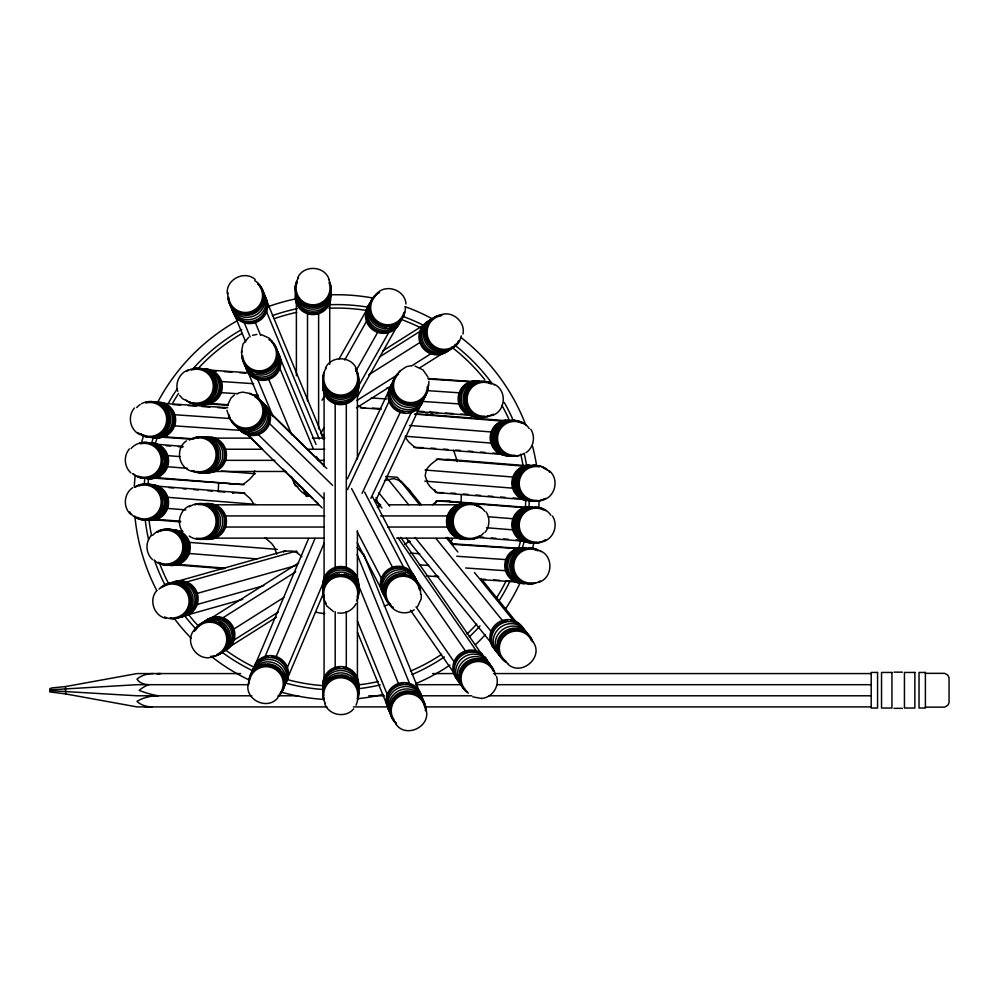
<?xml version="1.0" encoding="UTF-8"?>
<svg xmlns="http://www.w3.org/2000/svg" width="999" height="999" viewBox="0 0 999 999"><rect width="100%" height="100%" fill="white"/><g stroke="black" fill="none" stroke-linecap="round" stroke-linejoin="round"><path stroke-width="1.5" d="M269.33 420.591L269.28 423.339L332.667 485.439M269.418 415.072L269.455 412.312L326.785 468.481M167.457 458.391L167.507 455.619L179.957 456.605M167.42 501.461L167.507 497.29L255.594 504.333M174.425 423.064L174.363 425.849L240.634 430.369M174.538 417.52L174.6 414.735L230.157 418.531M505.894 566.558L505.806 570.729L465.684 567.994M512.986 484.003L512.899 488.174L424.825 481.131M512.986 525.686L512.899 529.845L486.463 527.734M453.946 669.755L453.833 672.864L410.489 610.277M490.959 639.385L490.846 642.494L406.468 538.311M248.152 683.865C244.718 699.937 267.582 710.676 277.797 697.839M428.708 385.651L428.908 381.306M421.391 594.567L421.166 598.938L417.432 606.818M462.999 334.041C465.571 321.878 452.497 310.439 440.809 314.835M241.383 352.597L242.957 344.043L248.614 337.375M227.273 293.694C225.762 279.445 244.518 269.93 255.182 279.445M378.658 507.692L379.42 504.807M356.081 705.207L357.43 701.073M227.185 405.869L231.031 397.989L234.34 395.042M435.302 503.558L436.313 500.811L527.147 507.904M254.608 666.121L308.591 538.511M315.022 538.449L264.997 656.718L267.757 656.73M324.275 542.844L276.074 656.793L271.915 656.768M323.401 582.292L287.237 667.782L287.275 672.464M323.127 594.068L287.337 678.696L287.3 675.574M347.415 478.783L389.185 390.097M347.552 489.51L389.223 401.036M362.063 493.344L400.337 412.1L404.483 412.15M370.879 498.289L411.401 412.225L408.641 412.2M375.337 501.436L422.44 401.436M339.123 358.841L366.608 310.065M322.028 400.249L324.3 396.228M344.717 359.99L366.658 321.066L368.506 322.914M320.929 433.029L323.963 427.647M355.806 371.153L377.784 332.143M357.854 387.25L388.861 332.217L380.557 332.168M357.267 396.928L397.602 325.349M485.027 532.442C489.822 526.698 490.234 518.019 486.038 511.825M194.518 629.632C183.304 641.77 197.615 662.737 212.999 656.693M297.727 277.759C303.484 264.585 324.588 265.597 329.033 279.283M325.412 368.132C331.168 354.957 352.285 355.956 356.718 369.655M356.081 603.621C352.797 610.339 345.055 614.198 337.712 612.924M156.806 590.559C148.401 599.737 153.946 616.196 166.221 618.381M134.478 407.979C127.31 415.896 129.895 429.72 139.535 434.403M129.433 448.901C123.426 455.669 124.076 466.845 130.881 472.839M151.099 535.651C145.092 542.42 145.742 553.596 152.547 559.59M277.897 369.917L279.745 368.069L313.511 449.35M165.01 434.927L163.137 436.738L194.218 438.861M157.892 475.799L156.019 477.609L244.093 484.665M186.501 440.846C174.488 448.651 178.771 469.318 193.019 471.478M428.171 415.084A40.996 3.272 46 0 1 428.221 414.635L506.018 420.704M449.837 460.152A40.996 3.272 46 0 1 449.887 459.702L438.349 459.278A20.829 1.873 -43.6 0 0 430.681 464.572A12.825 1.149 -43.6 0 0 426.473 470.129A30.507 3.659 -88.8 0 0 425.187 475.749A94.293 11.326 -88.8 0 0 427.36 481.331A32.517 2.597 46 0 0 430.219 486.8A18.744 1.498 46 0 0 437.45 492.607L443.306 492.644M449.837 501.823A40.996 3.272 46 0 1 449.887 501.386L527.684 507.455M376.186 294.305C385.177 283.042 405.244 289.66 405.969 303.996M353.671 708.865C345.816 718.443 328.771 715.496 324.775 703.696M399.15 371.516L406.331 366.695L410.639 365.821M132.755 487.674C123.751 493.469 122.765 507.517 130.881 514.51M525.986 452.722C533.541 447.727 535.751 436.763 530.744 429.22M382.617 350.999L425.874 323.676M379.42 357.005L420.104 331.306M368.718 374.837L420.104 342.382M356.83 400.512L398.539 374.163M411.576 365.934L431.118 353.584M356.493 407.817L390.746 386.176M419.73 367.857L442.132 353.708M298.639 562.887L211.663 617.832L215.796 617.882M222.677 617.956L295.667 571.853M233.691 629.158L283.766 597.527M233.691 640.234L278.321 612.037M227.922 647.864L276.423 617.22M414.16 609.79C406.843 614.984 395.841 613.299 390.646 605.906M190.384 505.506C180.27 509.015 176.136 522.427 182.28 531.118M376.461 294.118L379.632 292.507M188.349 369.892C179.77 372.764 174.875 382.804 177.76 391.358M492.057 415.534C505.844 411.401 507.317 390.297 494.243 384.278M538.686 582.33C552.472 578.196 553.946 557.092 540.871 551.073M543.693 499.737C555.644 496.066 559.078 478.996 549.525 470.954M543.693 541.421C553.908 538.149 558.441 524.812 552.41 515.971M175.212 581.905L285.527 550.799M186.189 582.117L296.516 551.011L298.077 553.483M197.028 593.443L296.728 565.334M196.89 604.545L263.798 585.676M185.752 615.421L242.682 599.375M252.547 335.339L256.868 334.378M238.274 393.032L242.582 392.108L251.124 393.668M472.752 696.865L481.331 698.451M481.243 698.476C491.795 697.889 499.925 686.55 496.478 676.398M326.923 706.905L137 706.905L65.572 693.918L49.95 691.92L49.95 688.561L52.56 687.849L65.572 686.563L137 673.576L240.697 673.576M309.24 495.904L306.231 496.403L302.834 488.236M410.015 541.408L410.04 541.421A20.829 2.31 -43.5 0 0 404.857 544.443M49.95 689.847L137 684.69L248.676 684.69M894.018 672.152L902.372 672.152M902.372 708.328L894.018 708.328M152.722 478.009L242.145 484.515A20.829 1.873 -43.6 0 0 249.725 479.22A12.825 1.149 -43.6 0 0 253.933 473.663A30.507 3.659 -88.8 0 0 254.708 470.816M159.64 673.576L156.843 673.726L161.139 673.576M395.379 567.469L392.607 567.507L351.623 488.561M260.339 379.245L257.567 379.27L273.052 416.546M265.884 379.183L268.656 379.158L291.758 434.765M252.497 322.415L255.257 322.402L260.627 335.364M402.684 683.728L398.539 683.766L358.291 584.69M405.457 683.716L409.615 683.691L357.142 554.532M310.277 313.474L307.505 313.474L307.505 401.361M315.834 313.474L318.619 313.474L318.619 428.846M343.519 403.484L346.303 403.484L346.303 567.669L343.519 567.669M249.825 434.378L247.065 434.378L322.14 507.929M255.332 434.378L258.092 434.378L323.688 498.638M214.285 438.124L251.711 438.124M312.412 438.124L324.862 438.124M262.6 449.238L225.287 449.238L225.287 460.352L274.837 460.352M307.667 449.238L324.762 449.238M318.182 460.352L324.375 460.352M212.75 471.466L285.901 471.466M211.613 504.807L318.644 504.807M388.936 504.807L460.564 504.807M324.762 515.921L225.287 515.921L225.287 527.035L324.375 527.035M380.569 515.921L447.664 515.921M387.6 527.035L447.664 527.035M211.613 538.136L324.288 538.136M396.603 538.136L461.476 538.136M337.962 567.669L335.189 567.669L335.189 403.484M343.519 667.719L346.303 667.719L346.303 611.65M925.386 673.338L944.617 673.338L947.539 674.824L949.05 677.659L949.05 702.697L947.914 705.207L944.617 707.142L925.386 707.142M432.654 673.576L454.533 673.576M493.518 673.576L871.203 673.576M415.621 684.69L460.864 684.69M496.753 684.69L871.203 684.69M251.81 695.791L137 695.791L49.95 690.634M278.334 695.791L298.614 695.791M368.831 695.791L384.428 695.791M420.317 695.791L471.803 695.791M488.961 695.791L871.203 695.791M353.434 706.905L387.749 706.905M424.937 706.905L871.203 706.905M505.332 620.741L502.584 620.729L435.989 538.498M510.814 620.754L513.548 620.766L474.475 572.502M365.035 407.904L362.562 407.942A18.744 1.886 45.9 0 1 359.165 405.806M473.389 381.993L428.683 379.071M472.677 415.322L417.02 411.65M153.958 485.901L244.792 493.007M520.017 548.788L451.998 544.28M519.305 582.117L480.769 579.62M423.039 447.602L415.784 447.54A18.744 1.498 46 0 1 408.554 441.72A32.517 2.597 46 0 1 405.694 436.263A94.293 11.326 -88.8 0 1 405.507 435.951M447.352 501.023L450.037 501.248L438.349 500.949A20.829 1.873 -43.6 0 0 432.579 504.682M233.004 484.34L230.157 484.203M372.377 408.091L380.507 408.628M232.542 493.106A10.539 0.949 -43.6 0 0 232.542 492.682L242.957 492.857A18.744 1.498 46 0 1 250.187 498.663A32.517 2.597 46 0 1 253.047 504.133A94.293 11.326 -88.8 0 1 253.234 504.445M427.834 378.484L472.402 381.518M212.025 370.267L249.375 372.814M211.85 370.791L216.483 371.104M224.201 371.628L231.93 372.152M239.648 372.677L245.829 373.102M386.975 387.887L390.06 388.087M427.048 390.609L459.415 392.819M221.229 381.493L253.634 383.703M371.216 397.927L386.65 398.988M423.688 401.511L459.178 403.933M220.991 392.607L237.949 393.756M251.81 394.705L257.979 395.129M417.582 411.163L423.763 411.588M431.493 412.112L437.662 412.537M445.392 413.062L453.109 413.586M460.839 414.11L468.568 414.635M360.277 407.779L381.231 409.215M209.765 403.496L228.421 404.77M208.004 403.908L227.984 405.269M163.848 403.409L227.647 407.754M163.674 403.921L166.758 404.133M172.939 404.558L180.669 405.082M188.386 405.606L196.116 406.131M202.285 406.556L210.015 407.08M217.732 407.617L225.462 408.141M159.84 437.038L190.584 439.135M451.411 543.706L520.566 548.426M407.617 541.246L410.04 541.421M410.489 553.096L419.73 553.733M456.73 556.256L506.043 559.615M419.38 564.835L428.646 565.471M434.865 575.961L437.949 576.173M482.754 579.22L485.839 579.432M493.568 579.957L499.75 580.382M507.467 580.906L515.197 581.443M426.311 575.899L438.748 576.748M385.714 476.411L397.365 477.297L419.755 504.945M425.686 414.285L428.371 414.498L416.683 414.198A20.829 1.873 -43.6 0 0 415.209 414.797M414.647 414.061L502.722 421.103M409.453 425.437L491.458 431.993M405.694 436.263L491.233 443.106M430.856 448.089L435.514 448.451M443.269 449.075L447.914 449.45M455.669 450.074L460.327 450.437M468.081 451.061L472.727 451.436M480.482 452.048L485.139 452.422M492.894 453.047L497.552 453.421M413.948 447.39L502.022 454.433M447.352 459.353L527.684 465.784M436.313 459.128L524.388 466.183M156.718 444.28L182.904 446.378M165.846 445.666L170.504 446.041M178.259 446.665L182.904 447.04M425.05 470.017L513.124 477.06M167.283 466.72L187.4 468.331M221.441 471.053L255.357 473.776M450.974 493.031L455.619 493.406M463.374 494.03L468.032 494.393M475.786 495.017L480.432 495.392M488.186 496.016L492.844 496.378M500.599 497.002L505.257 497.377M513.011 497.989L517.657 498.364M523.688 499.512L435.614 492.457L434.815 489.747M158.092 486.725L161.201 486.975M168.956 487.599L173.601 487.962M182.904 488.711L186.014 488.961M193.769 489.585L198.414 489.947M207.73 490.696L212.375 491.071M218.581 491.57L224.787 492.057M232.542 492.682L233.766 492.782M488.374 516.758L513.124 518.743M167.283 508.404L185.851 509.89M478.883 536.938L483.541 537.312M491.296 537.937L495.941 538.311M503.696 538.923L508.354 539.298M516.108 539.922L520.766 540.284M475.949 537.362L523.688 541.183M156.019 519.293L180.619 521.253M154.271 519.805L180.607 521.915M179.92 531.156L183.004 531.406M264.623 537.924L266.458 538.074M189.173 542.37L277.26 549.413M188.948 553.471L257.03 558.916M177.685 564.36L225.349 568.169M175.936 564.885L223.951 568.718M261.276 334.54L269.193 338.162L272.165 341.371M415.047 366.096L422.964 369.88L427.972 377.035M190.31 402.597L182.542 398.676L179.67 395.342M297.864 486.625L295.142 485.551L291.346 476.411M390.334 605.569L393.344 607.454M268.893 339.573L271.915 341.458M333.491 611.588L326.798 605.981L324.775 602.097M507.842 664.098C521.353 676.735 544.055 657.317 533.216 642.02M185.702 400.012L189.635 402.684M268.531 411.014L323.738 465.097M247.29 434.203L261.713 448.326M282.779 468.968L312.712 498.289M314.922 500.462L318.256 503.721M395.679 723.751C405.806 739.497 432.53 725.948 425.624 708.466M407.942 488.236L421.303 504.72M447.739 537.375L453.621 544.63M481.043 578.496L517.282 623.239M446.128 537.524L457.854 551.997M386.401 477.272L408.566 504.645M378.871 492.857L389.622 506.131M415.022 537.499L491.233 631.605M375.499 500.062L381.943 508.016M401.186 482.017L400.661 481.331A40.996 0.887 46.3 0 1 402.659 482.767A39.785 0.849 46.3 0 1 410.527 491.421A23.389 3.784 -89.8 0 0 409.652 490.984M400.736 537.325L482.817 655.856M398.201 538.024L476.61 651.236M410.002 570.866L465.609 651.161M416.034 606.83L454.22 661.975M400.661 481.331L400.911 481.73A33.616 6.469 2 0 0 393.881 478.671A10.939 2.11 2 0 0 388.973 480.457A20.829 5.22 -44.1 0 0 384.503 480.669M372.315 496.428L412.599 573.988M364.56 492.007L403.683 567.345M357.217 531.78L381.543 578.633M357.255 542.819L380.831 588.211M229.708 418.456L226.91 410.252M280.344 358.529L316.021 444.418M316.471 456.468L317.657 459.328M246.478 368.419L259.64 400.099M266.521 300.499L323.813 438.948M266.433 311.413L319.243 439.023M244.181 322.477L250.137 336.875M233.791 313.074L245.704 341.883M363.324 553.546L420.604 694.517M357.43 621.053L387.362 694.742M357.417 632.155L387.262 705.644M229.146 414.86L229.845 418.344M357.417 389.772L357.417 458.941M357.417 530.544L357.417 580.556M357.417 596.128L357.417 680.232M335.189 611.675L335.189 667.719L339.36 667.719A17.857 17.52 0 0 0 322.952 686.725M329.732 300.836L329.732 364.448M324.076 389.348L324.076 466.458M324.076 492.794L324.076 584.103M324.076 595.229L324.076 681.805M296.391 302.422L296.391 375.786M65.572 686.563L65.572 693.918M390.859 604.894A16.958 16.658 -27.4 0 1 395.154 578.196A16.958 16.658 -27.4 0 1 419.53 589.909M382.692 592.807A17.857 17.532 -27.4 0 1 390.721 567.981A17.857 17.532 -27.4 0 1 414.897 577.684M384.078 595.154A17.857 17.532 -27.4 0 1 382.542 592.507M381.955 591.108A17.857 17.532 -27.4 0 1 381.168 588.149M380.981 586.625A17.857 17.532 -27.4 0 1 380.994 583.553M381.206 582.03A17.857 17.532 -27.4 0 1 408.991 570.417M410.214 571.341A17.857 17.532 -27.4 0 1 415.447 578.758M385.327 597.577A17.857 17.532 -27.4 0 1 391.833 571.803A17.857 17.532 -27.4 0 1 416.695 581.168M384.415 595.829A17.857 17.532 -27.4 0 1 390.921 570.054A17.857 17.532 -27.4 0 1 415.796 579.42M386.413 599.675A17.857 17.532 -27.4 0 1 392.919 573.901A17.857 17.532 -27.4 0 1 417.794 583.266M419.155 586.475A17.857 17.532 -27.4 0 1 419.68 589.497M390.447 604.782A17.857 17.532 -27.4 0 1 384.415 594.405M384.453 588.299A17.857 17.532 -27.4 0 1 405.144 573.826M409.553 575.174A17.857 17.532 -27.4 0 1 413.461 577.609M391.358 606.543A17.857 17.532 -27.4 0 1 396.153 576.76A17.857 17.532 -27.4 0 1 420.579 594.33M387.687 602.122A17.857 17.532 -27.4 0 1 395.604 575.686A17.857 17.532 -27.4 0 1 419.842 588.673M318.132 458.891A30.507 2.622 89.2 0 1 318.206 458.578M273.439 344.443A16.958 16.708 -22.6 0 1 265.222 369.817A16.958 16.708 -22.6 0 1 242.657 355.656M280.344 358.104A17.857 17.582 -22.6 0 1 268.381 379.545A17.857 17.582 -22.6 0 1 246.341 368.868M279.47 355.632A17.857 17.582 -22.6 0 1 269.418 377.997A17.857 17.582 -22.6 0 1 246.503 369.268M278.509 353.334A17.857 17.582 -22.6 0 1 267.744 375.986A17.857 17.582 -22.6 0 1 244.967 365.559M277.085 350.924A17.857 17.582 -22.6 0 1 269.156 377.36A17.857 17.582 -22.6 0 1 244.867 364.26M277.685 351.348A17.857 17.582 -22.6 0 1 266.908 373.988A17.857 17.582 -22.6 0 1 244.143 363.574M271.054 340.559A17.857 17.582 -22.6 0 1 265.522 370.641A17.857 17.582 -22.6 0 1 241.995 351.149M274.6 344.942A17.857 17.582 -22.6 0 1 265.946 371.653A17.857 17.582 -22.6 0 1 242.195 356.755M277.447 351.136A17.857 17.582 -22.6 0 1 277.972 354.17M278.034 355.694A17.857 17.582 -22.6 0 1 257.03 373.164M252.597 371.803A17.857 17.582 -22.6 0 1 242.657 358.941M271.753 342.232A17.857 17.582 -22.6 0 1 274.875 345.604M294.168 481.855A94.293 6.169 89.4 0 1 293.731 482.167A32.517 2.173 45 0 0 300.687 490.971A18.744 1.249 45 0 0 305.219 493.968A16.758 2.685 0 0 0 310.127 495.691M198.014 437.887A16.958 16.696 -90 0 1 216.059 455.631A16.958 16.696 -90 0 1 196.391 471.478M212.025 437.225A17.857 17.582 90 0 1 226.174 457.992A17.857 17.582 90 0 1 205.732 472.352M210.914 437.225A17.857 17.582 -90 0 1 215.285 438.648M216.633 439.385A17.857 17.582 -90 0 1 225.287 453.334M225.062 457.992A17.857 17.582 -90 0 1 217.77 469.48M216.471 470.304A17.857 17.582 -90 0 1 213.686 471.603M212.225 472.065A17.857 17.582 -90 0 1 204.62 472.352M204.37 437.225A17.857 17.582 -90 0 1 214.76 443.394M215.684 444.63A17.857 17.582 -90 0 1 202.66 472.589M201.136 472.652A17.857 17.582 -90 0 1 193.706 470.929M195.305 437.987A17.857 17.582 -90 0 1 202.859 437.013M189.373 440.109A17.857 17.582 -90 0 1 216.895 453.334A17.857 17.582 -90 0 1 191.858 470.929M191.783 439.285A17.857 17.582 -90 0 1 218.057 454.108A17.857 17.582 -90 0 1 192.982 470.929M205.632 437A17.857 17.582 -90 0 1 224.65 454.895A17.857 17.582 -90 0 1 205.432 472.564M197.128 437.987A17.857 17.582 -90 0 1 220.567 453.334A17.857 17.582 -90 0 1 199.9 472.352M208.391 437.225A17.857 17.582 -90 0 1 222.54 457.992A17.857 17.582 -90 0 1 202.098 472.352M318.644 458.991A94.293 16.533 90 0 1 318.356 459.378M254.807 396.69A16.958 16.696 -45.6 0 1 258.254 422.664A16.958 16.696 -45.6 0 1 232.105 420.804M267.557 407.742A17.857 17.582 -45.6 0 1 262.687 432.405A17.857 17.582 -45.6 0 1 238.112 427.909M262 402.535A17.857 17.582 -45.6 0 1 266.646 406.518M264.822 404.595A17.857 17.582 -45.6 0 1 266.758 406.968M267.557 408.279A17.857 17.582 -45.6 0 1 269.418 420.229M267.932 424.637A17.857 17.582 -45.6 0 1 261.888 431.63M260.577 432.442A17.857 17.582 -45.6 0 1 257.742 433.741M256.268 434.19A17.857 17.582 -45.6 0 1 240.372 430.569M260.727 401.273A17.857 17.582 -45.6 0 1 264.872 428.034A17.857 17.582 -45.6 0 1 237.737 427.884M261.925 401.785A17.857 17.582 -45.6 0 1 262.512 427.897A17.857 17.582 -45.6 0 1 236.438 426.61M249.538 393.793A17.857 17.582 -45.6 0 1 259.415 422.689A17.857 17.582 -45.6 0 1 229.32 417.195M254.708 395.979A17.857 17.582 -45.6 0 1 259.141 424.6A17.857 17.582 -45.6 0 1 230.669 419.393M257.867 398.476A17.857 17.582 -45.6 0 1 262.987 424.026A17.857 17.582 -45.6 0 1 237.025 427.285M255.22 396.491A17.857 17.582 -45.6 0 1 265.072 411.064M265.11 412.599A17.857 17.582 -45.6 0 1 248.576 430.169M243.956 429.945A17.857 17.582 -45.6 0 1 240.984 429.12M239.573 428.521A17.857 17.582 -45.6 0 1 232.68 422.589M426.748 390.547A16.958 16.621 25.2 0 1 403.259 400.936A16.958 16.621 25.2 0 1 396.615 376.136M423.314 399.125A17.857 17.495 25.2 0 1 400.424 412.412A17.857 17.495 25.2 0 1 389.697 388.062M421.74 403.658A17.857 17.495 25.2 0 1 409.403 411.963M403.221 411.85A17.857 17.495 25.2 0 1 398.801 410.389M397.427 409.665A17.857 17.495 25.2 0 1 390.247 386.913M423.688 399.712A17.857 17.495 25.2 0 1 400.025 407.792A17.857 17.495 25.2 0 1 391.471 384.303M422.789 401.598A17.857 17.495 25.2 0 1 397.764 408.941A17.857 17.495 25.2 0 1 392.145 383.566M424.75 397.452A17.857 17.495 25.2 0 1 401.099 405.519A17.857 17.495 25.2 0 1 392.545 382.043M425.636 395.554A17.857 17.495 25.2 0 1 392.02 384.503M393.431 380.157A17.857 17.495 25.2 0 1 398.126 374.2M427.26 386.638A17.857 17.495 25.2 0 1 427.048 391.208M428.159 384.727A17.857 17.495 25.2 0 1 402.884 401.723A17.857 17.495 25.2 0 1 400.262 371.391M427.684 387.412A17.857 17.495 25.2 0 1 402.335 402.884A17.857 17.495 25.2 0 1 398.489 373.451M474.537 505.107A16.958 16.858 -90 0 1 477.297 506.143M475.774 537.437A16.958 16.858 -90 0 1 453.284 522.852A16.958 16.858 -90 0 1 473.114 504.782M465.684 539.26A17.857 17.745 -90 0 1 446.516 520.591A17.857 17.745 -90 0 1 467.42 503.908M466.371 539.26A17.857 17.745 -90 0 1 458.753 538.211M457.33 537.612A17.857 17.745 -90 0 1 447.24 522.927M447.177 521.378A17.857 17.745 -90 0 1 448.888 513.836M449.6 512.462A17.857 17.745 -90 0 1 457.517 505.244M458.953 504.657A17.857 17.745 -90 0 1 468.106 503.908M467.932 539.26A17.857 17.745 -90 0 1 448.751 520.591A17.857 17.745 -90 0 1 469.655 503.908M466.808 539.26A17.857 17.745 -90 0 1 447.627 520.591A17.857 17.745 -90 0 1 468.531 503.908M469.28 539.26A17.857 17.745 -90 0 1 450.099 520.591A17.857 17.745 -90 0 1 471.004 503.908M476.548 505.332A17.857 17.745 -90 0 1 479.22 506.905M479.058 536.151A17.857 17.745 -90 0 1 476.361 537.699M474.937 538.286A17.857 17.745 -90 0 1 452.247 527.484M451.785 525.998A17.857 17.745 -90 0 1 451.261 522.927M451.211 521.378A17.857 17.745 -90 0 1 461.55 505.244M462.974 504.657A17.857 17.745 -90 0 1 472.14 503.908M483.628 533.029A17.857 17.745 -90 0 1 457.467 534.028A17.857 17.745 -90 0 1 458.753 507.729A17.857 17.745 -90 0 1 484.69 511.313M479.508 536.151A17.857 17.745 -90 0 1 455.744 532.867A17.857 17.745 -90 0 1 456.93 508.778A17.857 17.745 -90 0 1 480.894 507.854M377.36 507.367A20.829 1.586 -44.8 0 1 380.681 504.97M198.014 504.57A16.958 16.696 -90 0 1 216.059 522.302A16.958 16.696 -90 0 1 196.391 538.161M207.442 503.683A17.857 17.582 -90 0 1 226.436 522.352A17.857 17.582 -90 0 1 205.732 539.035M215.285 505.332A17.857 17.582 -90 0 1 225.087 518.469M225.062 524.675A17.857 17.582 -90 0 1 223.651 529.108M222.939 530.481A17.857 17.582 -90 0 1 204.62 539.035M206.331 503.683A17.857 17.582 -90 0 1 210.914 503.908M208.741 505.332A17.857 17.582 -90 0 1 208.566 537.699M207.143 538.286A17.857 17.582 -90 0 1 198.077 539.035M195.305 504.657A17.857 17.582 -90 0 1 204.37 503.908M189.373 506.793A17.857 17.582 -90 0 1 212.575 509.677A17.857 17.582 -90 0 1 212.437 533.416A17.857 17.582 -90 0 1 189.211 536.038M194.58 504.657A17.857 17.582 -90 0 1 218.007 520.017A17.857 17.582 -90 0 1 197.34 539.035M205.632 503.683A17.857 17.582 -90 0 1 224.625 522.352A17.857 17.582 -90 0 1 203.921 539.035M201.623 503.683A17.857 17.582 -90 0 1 220.604 522.352A17.857 17.582 -90 0 1 199.9 539.035M212.762 505.332A17.857 17.582 -90 0 1 202.098 539.035M203.808 503.683A17.857 17.582 -90 0 1 208.391 503.908M323.838 594.592A16.958 16.721 0 0 1 341.583 576.535A16.958 16.721 0 0 1 357.43 596.228M322.952 585.539A17.857 17.595 0 0 1 341.621 566.52A17.857 17.595 0 0 1 358.316 587.25M322.952 586.613A17.857 17.595 0 0 1 323.177 582.017M324.613 577.647A17.857 17.595 0 0 1 357.555 579.245M358.541 583.741A17.857 17.595 0 0 1 358.316 588.324M322.952 589.035A17.857 17.595 0 0 1 341.621 570.017A17.857 17.595 0 0 1 358.316 590.746M322.952 591.133A17.857 17.595 0 0 1 341.621 572.127A17.857 17.595 0 0 1 358.316 592.857M323.938 597.377A17.857 17.595 0 0 1 339.285 573.913M343.943 574.138A17.857 17.595 0 0 1 348.376 575.549M349.75 576.261A17.857 17.595 0 0 1 358.316 594.605M326.061 603.246A17.857 17.595 0 0 1 339.285 575.686A17.857 17.595 0 0 1 356.88 600.761M323.938 598.089A17.857 17.595 0 0 1 340.846 574.562A17.857 17.595 0 0 1 357.492 598.276M322.952 587.275A17.857 17.595 0 0 1 341.621 568.269A17.857 17.595 0 0 1 358.316 588.998M504.795 660.339A16.958 16.421 -39 0 1 506.418 634.402A16.958 16.421 -39 0 1 531.518 640.796M492.657 647.015A17.857 17.283 -39 0 1 497.977 622.664A17.857 17.283 -39 0 1 522.34 627.185M496.628 651.66A17.857 17.283 -39 0 1 494.542 649.475M493.656 648.264A17.857 17.283 -39 0 1 491.033 641.233M490.896 639.722A17.857 17.283 -39 0 1 507.679 620.891M512.262 621.128A17.857 17.283 -39 0 1 523.339 628.421M498.901 654.47A17.857 17.283 -39 0 1 499.4 628.146A17.857 17.283 -39 0 1 525.611 631.231M497.252 652.434A17.857 17.283 -39 0 1 497.752 626.111A17.857 17.283 -39 0 1 523.963 629.195M499.8 655.868A17.857 17.283 -39 0 1 501.985 630.082A17.857 17.283 -39 0 1 527.597 633.678M506.306 661.438A17.857 17.283 -39 0 1 503.708 659.889M499.562 655.544A17.857 17.283 -39 0 1 496.915 643.955M497.177 642.444A17.857 17.283 -39 0 1 525.099 631.38M507.979 663.486A17.857 17.283 -39 0 1 504.695 634.677A17.857 17.283 -39 0 1 532.867 641.845M505.644 661.538A17.857 17.283 -39 0 1 504.283 632.941A17.857 17.283 -39 0 1 531.855 640.596M378.084 502.759A32.517 0.699 46.3 0 0 378.022 503.171A94.293 15.272 -89.8 0 1 376.099 497.564M378.434 503.084A32.517 0.699 46.3 0 1 378.871 503.471M379.37 503.946A32.517 0.699 46.3 0 1 379.957 504.495M329.033 282.455A16.958 16.733 0 0 1 312.962 304.82A16.958 16.733 0 0 1 297.153 282.267M330.619 300.187A17.857 17.607 0 0 1 295.267 298.464M330.619 299.138A17.857 17.607 0 0 1 327.622 306.169M325.612 308.491A17.857 17.607 0 0 1 295.454 298.938M330.906 293.706A17.857 17.607 0 0 1 313.736 311.201A17.857 17.607 0 0 1 295.267 295.042M330.906 291.633A17.857 17.607 0 0 1 313.736 309.141A17.857 17.607 0 0 1 295.267 292.982M330.619 292.982A17.857 17.607 0 0 1 311.401 307.355M309.865 307.143A17.857 17.607 0 0 1 295.454 292.782M295.492 286.663A17.857 17.607 0 0 1 296.915 282.292M328.571 279.37A17.857 17.607 0 0 1 324.051 301.96A17.857 17.607 0 0 1 300.736 300.824A17.857 17.607 0 0 1 298.489 277.897M329.87 283.204A17.857 17.607 0 0 1 312.175 306.718A17.857 17.607 0 0 1 296.915 281.606M330.856 293.893A17.857 17.607 0 0 1 314.51 312.874A17.857 17.607 0 0 1 295.267 296.765M403.908 312.525A16.958 16.733 29.4 0 1 379.77 322.777A16.958 16.733 29.4 0 1 374.65 297.028M398.651 324.712A17.857 17.62 29.4 0 1 373.676 330.469A17.857 17.62 29.4 0 1 368.681 305.369M400.949 319.568A17.857 17.62 29.4 0 1 391.258 330.894M389.822 331.456A17.857 17.62 29.4 0 1 366.221 317.632M366.021 316.096A17.857 17.62 29.4 0 1 366.034 313.012M366.233 311.488A17.857 17.62 29.4 0 1 370.13 303.246M402.859 317.145A17.857 17.62 29.4 0 1 389.81 326.923M386.725 327.148A17.857 17.62 29.4 0 1 369.218 312.325M369.018 310.801A17.857 17.62 29.4 0 1 369.018 307.717M373.127 297.952A17.857 17.62 29.4 0 0 370.617 301.81A17.857 17.62 29.4 0 1 372.29 299.438M374.163 296.828A17.857 17.62 29.4 0 1 376.548 294.88M405.319 306.668A17.857 17.62 29.4 0 1 380.045 323.901A17.857 17.62 29.4 0 1 377.397 293.381M404.595 312.175A17.857 17.62 29.4 0 1 377.497 323.676A17.857 17.62 29.4 0 1 376.885 294.28M400.199 321.89A17.857 17.62 29.4 0 1 374.5 328.996A17.857 17.62 29.4 0 1 370.454 302.685M402.035 318.631A17.857 17.62 29.4 0 1 378.371 326.885A17.857 17.62 29.4 0 1 369.792 303.296M401.024 320.404A17.857 17.62 29.4 0 1 377.372 328.659A17.857 17.62 29.4 0 1 368.781 305.07M369.505 303.708A17.857 17.62 29.4 0 1 371.291 301.211M324.213 435.489A33.616 4.783 -0.3 0 1 321.166 434.09M259.615 286.276A16.958 16.608 -22.5 0 1 251.199 311.488A16.958 16.608 -22.5 0 1 228.771 297.315M265.397 297.277A17.857 17.483 -22.5 0 1 257.854 321.603A17.857 17.483 -22.5 0 1 233.629 313.486M233.054 312.075A17.857 17.483 -22.5 0 1 232.105 307.617M264.086 294.792A17.857 17.483 -22.5 0 1 266.933 301.798M266.845 307.892A17.857 17.483 -22.5 0 1 247.565 322.327M246.029 322.14A17.857 17.483 -22.5 0 1 243.044 321.341M241.621 320.766A17.857 17.483 -22.5 0 1 232.555 310.876M265.497 297.59A17.857 17.483 -22.5 0 1 253.359 318.868A17.857 17.483 -22.5 0 1 231.431 308.167M262.962 292.083A17.857 17.483 -22.5 0 1 265.047 296.141M264.585 295.329A17.857 17.483 -22.5 0 1 256.356 319.992A17.857 17.483 -22.5 0 1 232.243 310.14M261.988 289.722A17.857 17.483 -22.5 0 1 255.269 315.334A17.857 17.483 -22.5 0 1 230.457 305.806M258.079 284.39A17.857 17.483 -22.5 0 1 264.023 294.767M263.936 300.849A17.857 17.483 -22.5 0 1 244.655 315.297M243.119 315.097A17.857 17.483 -22.5 0 1 234.827 311.276M233.691 310.252A17.857 17.483 -22.5 0 1 228.696 299.375M254.745 280.644A17.857 17.483 -22.5 0 1 261.875 302.772A17.857 17.483 -22.5 0 1 240.297 312.65A17.857 17.483 -22.5 0 1 228.147 292.819M257.754 283.604A17.857 17.483 -22.5 0 1 254.121 312.587A17.857 17.483 -22.5 0 1 228.371 298.589M322.889 438.936A94.293 7.368 89.6 0 0 322.165 434.952A32.517 2.535 45.5 0 1 322.115 435.764M456.705 343.531A16.958 16.746 57.7 0 1 429.283 340.647A16.958 16.746 57.7 0 1 441.071 315.759M445.392 352.585A17.857 17.632 57.7 0 1 420.554 344.28A17.857 17.632 57.7 0 1 430.669 320.217M449.075 349.825A17.857 17.632 57.7 0 1 446.69 351.773M447.552 351.236A17.857 17.632 57.7 0 1 440.447 354.058M434.315 353.958A17.857 17.632 57.7 0 1 429.92 352.485M428.559 351.748A17.857 17.632 57.7 0 1 421.403 343.731M420.816 342.295A17.857 17.632 57.7 0 1 420.079 333.104M421.491 328.696A17.857 17.632 57.7 0 1 423.988 324.825M425.037 323.701A17.857 17.632 57.7 0 1 427.41 321.753M428.721 320.941A17.857 17.632 57.7 0 1 431.518 319.68M458.466 341.134A17.857 17.632 57.7 0 1 445.454 350.911M439.31 350.799A17.857 17.632 57.7 0 1 425.075 329.945M426.486 325.549A17.857 17.632 57.7 0 1 432.417 318.594M461.301 335.839A17.857 17.632 57.7 0 1 442.245 350.137A17.857 17.632 57.7 0 1 426.198 332.143A17.857 17.632 57.7 0 1 442.445 314.697M456.531 344.655A17.857 17.632 57.7 0 1 427.297 340.921A17.857 17.632 57.7 0 1 441.595 315.234M459.028 340.771A17.857 17.632 57.7 0 1 457.467 343.444M448.076 350.899A17.857 17.632 57.7 0 1 422.639 344.792A17.857 17.632 57.7 0 1 430.631 319.905M451.148 348.963A17.857 17.632 57.7 0 1 426.536 344.168A17.857 17.632 57.7 0 1 431.019 319.468M445.367 352.098A17.857 17.632 57.7 0 1 422.752 341.071A17.857 17.632 57.7 0 1 433.454 318.456M195.404 630.394A16.958 16.746 57.7 0 1 222.365 627.884A16.958 16.746 57.7 0 1 216.933 654.532M207.105 619.755A17.857 17.632 57.7 0 1 209.79 618.256M211.214 617.682A17.857 17.632 57.7 0 1 233.828 628.708A17.857 17.632 57.7 0 1 223.127 651.323M203.883 622.252A17.857 17.632 57.7 0 1 206.256 620.292M207.555 619.492A17.857 17.632 57.7 0 1 210.364 618.219M211.838 617.782A17.857 17.632 57.7 0 1 232.979 629.245M233.441 630.731A17.857 17.632 57.7 0 1 226.386 649.787M197.839 626.535A17.857 17.632 57.7 0 1 214.498 620.729M218.893 622.202A17.857 17.632 57.7 0 1 225.874 628.246M226.698 629.57A17.857 17.632 57.7 0 1 227.984 632.404M228.434 633.89A17.857 17.632 57.7 0 1 224.812 649.862M223.764 650.986A17.857 17.632 57.7 0 1 218.706 654.445M193.918 631.293A17.857 17.632 57.7 0 1 224.463 629.133A17.857 17.632 57.7 0 1 211.363 656.83M194.768 630.756A17.857 17.632 57.7 0 1 225.312 628.596A17.857 17.632 57.7 0 1 212.213 656.293M205.719 620.629A17.857 17.632 57.7 0 1 231.531 627.434A17.857 17.632 57.7 0 1 221.753 652.197M202.66 622.577A17.857 17.632 57.7 0 1 228.097 628.683A17.857 17.632 57.7 0 1 220.105 653.571M204.333 621.515A17.857 17.632 57.7 0 1 229.77 627.634A17.857 17.632 57.7 0 1 221.778 652.509M394.168 720.054A16.958 16.596 -22.1 0 1 401.91 695.117A16.958 16.596 -22.1 0 1 424.85 707.579M387.125 706.093A17.857 17.47 -22.1 0 1 398.077 683.628A17.857 17.47 -22.1 0 1 420.741 694.068M388.898 710.089A17.857 17.47 -22.1 0 1 387.624 707.317M386.675 702.859A17.857 17.47 -22.1 0 1 403.134 683.853M407.767 684.053A17.857 17.47 -22.1 0 1 412.175 685.414M413.549 686.126A17.857 17.47 -22.1 0 1 421.241 695.292M422.365 698.051A17.857 17.47 -22.1 0 1 423.301 702.522M390.01 712.849A17.857 17.47 -22.1 0 1 397.552 688.536A17.857 17.47 -22.1 0 1 421.79 696.64M389.198 710.851A17.857 17.47 -22.1 0 1 397.44 686.201A17.857 17.47 -22.1 0 1 421.553 696.053M390.996 715.247A17.857 17.47 -22.1 0 1 401.411 689.76A17.857 17.47 -22.1 0 1 424.275 704.919M402.972 691.545A17.857 17.47 -22.1 0 1 424.912 705.406M392.619 718.531A17.857 17.47 -22.1 0 1 390.534 714.485M390.085 713.024A17.857 17.47 -22.1 0 1 401.486 692.007M396.528 723.925A17.857 17.47 -22.1 0 1 400.162 694.954A17.857 17.47 -22.1 0 1 425.911 708.94M396.029 722.702A17.857 17.47 -22.1 0 1 401.086 693.094A17.857 17.47 -22.1 0 1 425.374 710.776M357.118 547.639A40.996 3.297 45.5 0 1 357.842 548.139A39.785 3.197 45.5 0 1 364.598 556.68A23.389 1.823 89.6 0 0 364.285 556.243M249.688 680.244A16.958 16.596 22.9 0 1 272.777 668.031A16.958 16.596 22.9 0 1 280.22 693.069M254.52 665.521A17.857 17.47 22.9 0 1 278.147 657.33A17.857 17.47 22.9 0 1 286.825 680.731M254.72 665.371A17.857 17.47 22.9 0 1 268.556 656.842M273.202 657.092A17.857 17.47 22.9 0 1 283.766 663.224M284.715 664.447A17.857 17.47 22.9 0 1 286.863 668.531M287.337 669.992A17.857 17.47 22.9 0 1 286.313 681.93M282.63 690.309A17.857 17.47 22.9 0 1 280.856 692.794M249.65 678.096A17.857 17.47 22.9 0 1 265.584 663.873M267.133 663.823A17.857 17.47 22.9 0 1 280.794 670.254M281.743 671.478A17.857 17.47 22.9 0 1 283.891 675.574M284.365 677.022A17.857 17.47 22.9 0 1 283.341 688.96M248.551 683.129A17.857 17.47 22.9 0 1 273.826 667.544A17.857 17.47 22.9 0 1 277.822 696.915M249.325 678.883A17.857 17.47 22.9 0 1 275.712 667.07A17.857 17.47 22.9 0 1 278.334 695.716M249.126 683.453A17.857 17.47 22.9 0 1 249.126 680.394M252.647 670.329A17.857 17.47 22.9 0 1 275.886 658.666A17.857 17.47 22.9 0 1 286.001 682.679M250.811 674.65A17.857 17.47 22.9 0 1 274.051 662.986A17.857 17.47 22.9 0 1 284.166 687M251.81 672.29A17.857 17.47 22.9 0 1 275.05 660.639A17.857 17.47 22.9 0 1 285.165 684.64M357.155 374.126A16.958 16.746 0 0 1 341.396 395.092A16.958 16.746 0 0 1 324.063 375.362M358.541 385.589A17.857 17.62 0 0 1 339.872 404.632A17.857 17.62 0 0 1 323.177 383.866M357.967 390.659A17.857 17.62 0 0 1 324.525 393.369M323.938 391.945A17.857 17.62 0 0 1 323.177 382.854M358.541 384.578A17.857 17.62 0 0 1 358.316 389.173M357.967 388.361A17.857 17.62 0 0 1 336.788 400.899A17.857 17.62 0 0 1 323.177 380.557M358.541 382.28A17.857 17.62 0 0 1 358.316 386.875M358.541 383.941A17.857 17.62 0 0 1 339.872 402.984A17.857 17.62 0 0 1 323.177 382.217M358.541 380.282A17.857 17.62 0 0 1 339.872 399.313A17.857 17.62 0 0 1 323.177 378.559M355.432 368.344A17.857 17.62 0 0 1 352.535 391.596A17.857 17.62 0 0 1 328.796 391.458A17.857 17.62 0 0 1 326.186 368.169M356.256 370.654A17.857 17.62 0 0 1 342.207 396.953A17.857 17.62 0 0 1 324.001 373.264M357.967 384.702A17.857 17.62 0 0 1 324.525 387.4M323.938 385.989A17.857 17.62 0 0 1 323.177 376.885M356.256 371.316A17.857 17.62 0 0 1 357.555 374.113M358.541 378.609A17.857 17.62 0 0 1 358.316 383.204M323.838 695.779A16.958 16.646 0 0 1 341.583 677.797A16.958 16.646 0 0 1 357.43 697.402M322.952 685.514A17.857 17.52 0 0 1 341.621 666.583A17.857 17.52 0 0 1 358.316 687.225M343.943 668.056A17.857 17.52 0 0 1 348.376 669.455M349.75 670.167A17.857 17.52 0 0 1 358.316 688.436M322.952 689.472A17.857 17.52 0 0 1 341.621 670.529A17.857 17.52 0 0 1 358.316 691.183M322.952 691.857A17.857 17.52 0 0 1 341.621 672.914A17.857 17.52 0 0 1 358.316 693.568M323.938 698.313A17.857 17.52 0 0 1 339.285 674.949M340.846 674.887A17.857 17.52 0 0 1 348.376 676.573M349.75 677.285A17.857 17.52 0 0 1 354.483 681.231M355.432 682.442A17.857 17.52 0 0 1 358.316 695.554M325.237 703.096A17.857 17.52 0 0 1 339.285 676.947A17.857 17.52 0 0 1 357.492 700.511M323.938 699.113A17.857 17.52 0 0 1 339.285 675.736A17.857 17.52 0 0 1 358.316 696.353M322.952 687.474A17.857 17.52 0 0 1 341.621 668.543A17.857 17.52 0 0 1 358.316 689.185M191.221 370.092A16.958 16.771 -86.1 0 1 213.274 385.114A16.958 16.771 -86.1 0 1 193.182 402.784M208.167 369.218A17.857 17.657 -86.1 0 1 221.928 390.259A17.857 17.657 -86.1 0 1 201.099 404.22M203.559 368.906A17.857 17.657 -86.1 0 1 206.643 368.981M211.563 370.666A17.857 17.657 -86.1 0 1 219.867 379.52M220.417 380.981A17.857 17.657 -86.1 0 1 221.141 384.003M220.979 390.197A17.857 17.657 -86.1 0 1 216.895 398.476M213.411 401.536A17.857 17.657 -86.1 0 1 200.15 404.145M202.61 368.831A17.857 17.657 -86.1 0 1 207.205 369.155M200.462 368.693A17.857 17.657 -86.1 0 1 219.181 386.963A17.857 17.657 -86.1 0 1 199.513 404.245M202.023 368.793A17.857 17.657 -86.1 0 1 220.692 387.849A17.857 17.657 -86.1 0 1 199.55 404.108M198.601 368.556A17.857 17.657 -86.1 0 1 217.282 385.277A17.857 17.657 -86.1 0 1 200.724 404.195M198.576 368.431A17.857 17.657 -86.1 0 1 208.616 371.915M209.815 372.889A17.857 17.657 -86.1 0 1 200.699 403.933M194.58 403.771A17.857 17.657 -86.1 0 1 190.222 402.26M193.993 368.918A17.857 17.657 -86.1 0 1 197.04 368.456M186.801 371.291A17.857 17.657 -86.1 0 1 214.161 385.065A17.857 17.657 -86.1 0 1 188.649 402.147M193.369 368.881A17.857 17.657 -86.1 0 1 215.022 388.236A17.857 17.657 -86.1 0 1 189.598 402.21M139.023 485.914A16.958 16.833 -85.4 0 1 161.151 503.171A16.958 16.833 -85.4 0 1 136.826 517.17M149.775 484.69A17.857 17.72 -85.4 0 1 168.531 503.746A17.857 17.72 -85.4 0 1 147.303 520.004M149.013 484.627A17.857 17.72 -85.4 0 1 156.593 485.839M158.004 486.463A17.857 17.72 -85.4 0 1 164.872 492.594M165.672 493.918A17.857 17.72 -85.4 0 1 167.457 506.006M165.946 510.402A17.857 17.72 -85.4 0 1 159.865 517.332M158.541 518.131A17.857 17.72 -85.4 0 1 146.541 519.942M153.409 485.189A17.857 17.72 -85.4 0 1 149.438 520.129M147.29 484.49A17.857 17.72 -85.4 0 1 151.91 484.815M148.539 484.59A17.857 17.72 -85.4 0 1 167.333 502.872A17.857 17.72 -85.4 0 1 147.59 520.154M147.328 484.34A17.857 17.72 -85.4 0 1 164.585 501.873A17.857 17.72 -85.4 0 1 147.927 520.004M149.163 484.59A17.857 17.72 -85.4 0 1 163.149 499.45M162.974 505.644A17.857 17.72 -85.4 0 1 148.214 519.742M142.07 519.592A17.857 17.72 -85.4 0 1 137.687 518.069M134.578 487.112A17.857 17.72 -85.4 0 1 159.141 492.132A17.857 17.72 -85.4 0 1 154.121 516.87A17.857 17.72 -85.4 0 1 129.558 511.85M135.34 487.175A17.857 17.72 -85.4 0 1 158.666 490.534A17.857 17.72 -85.4 0 1 158.029 514.26A17.857 17.72 -85.4 0 1 134.553 516.408M162.987 586.838A16.958 16.758 74.3 0 1 187.949 594.88A16.958 16.758 74.3 0 1 174.937 617.719M174.763 581.755A17.857 17.632 74.3 0 1 177.747 581.018M179.271 580.856A17.857 17.632 74.3 0 1 198.089 597.564A17.857 17.632 74.3 0 1 181.681 616.47M173.801 582.017A17.857 17.632 74.3 0 1 176.798 581.293M179.857 581.106A17.857 17.632 74.3 0 1 197.128 597.827M197.178 599.375A17.857 17.632 74.3 0 1 182.255 616.57M171.641 582.629A17.857 17.632 74.3 0 1 179.233 581.818M180.757 582.055A17.857 17.632 74.3 0 1 178.571 617.345M174.675 581.755A17.857 17.632 74.3 0 1 196.229 595.679A17.857 17.632 74.3 0 1 181.656 616.745M165.634 585.202A17.857 17.632 74.3 0 1 169.768 583.154M171.241 582.729A17.857 17.632 74.3 0 1 192.42 595.142A17.857 17.632 74.3 0 1 181.206 616.982M175.125 618.319A17.857 17.632 74.3 0 1 170.529 617.994M165.384 584.84A17.857 17.632 74.3 0 1 175.799 582.792M177.31 583.029A17.857 17.632 74.3 0 1 190.06 593.394M190.622 594.842A17.857 17.632 74.3 0 1 191.471 602.522M191.246 604.058A17.857 17.632 74.3 0 1 179.645 617.419M159.041 589.148A17.857 17.632 74.3 0 1 182.73 586.613A17.857 17.632 74.3 0 1 187.45 610.264A17.857 17.632 74.3 0 1 164.573 616.932M161.051 587.762A17.857 17.632 74.3 0 1 190.222 595.754A17.857 17.632 74.3 0 1 169.905 618.169M301.935 556.68A18.744 2.572 45.7 0 0 294.218 551.66A16.758 0.749 0.8 0 0 290.297 551.011L283.991 551.223A10.539 0.774 -43.8 0 1 283.728 552.06M146.004 402.922A16.958 16.771 -86.1 0 1 166.633 420.579A16.958 16.771 -86.1 0 1 143.744 435.189M161.526 402.46A17.857 17.657 -86.1 0 1 159.066 437.774M160.577 402.397A17.857 17.657 -86.1 0 1 168.756 406.518M171.778 410.027A17.857 17.657 -86.1 0 1 162.637 436.825M161.164 437.25A17.857 17.657 -86.1 0 1 158.117 437.712M156.581 437.749A17.857 17.657 -86.1 0 1 153.521 437.387M158.429 402.247A17.857 17.657 -86.1 0 1 172.203 423.301A17.857 17.657 -86.1 0 1 151.373 437.25M153.834 401.935A17.857 17.657 -86.1 0 1 156.918 402.01M155.394 402.035A17.857 17.657 -86.1 0 1 174.063 421.091A17.857 17.657 -86.1 0 1 152.922 437.35M151.973 401.798A17.857 17.657 -86.1 0 1 170.642 420.854A17.857 17.657 -86.1 0 1 149.5 437.125M159.365 403.534A17.857 17.657 -86.1 0 1 147.939 437.013M146.453 436.638A17.857 17.657 -86.1 0 1 140.959 433.878M150.412 401.698A17.857 17.657 -86.1 0 1 155.007 402.023M141.496 403.733A17.857 17.657 -86.1 0 1 164.348 409.115A17.857 17.657 -86.1 0 1 161.676 432.704A17.857 17.657 -86.1 0 1 138.199 432.792M136.688 407.592A17.857 17.657 -86.1 0 1 140.172 404.533M145.267 402.547A17.857 17.657 -86.1 0 1 168.294 422.252A17.857 17.657 -86.1 0 1 140.347 433.828M160.689 530.981A16.958 16.833 -85.4 0 1 182.817 548.239A16.958 16.833 -85.4 0 1 158.491 562.25M176.061 530.082A17.857 17.72 -85.4 0 1 189.885 551.136A17.857 17.72 -85.4 0 1 168.968 565.084M171.441 529.77A17.857 17.72 -85.4 0 1 174.538 529.845M181.019 532.292A17.857 17.72 -85.4 0 1 185.639 536.401M186.538 537.662A17.857 17.72 -85.4 0 1 188.012 540.397M188.561 541.845A17.857 17.72 -85.4 0 1 189.286 544.88M189.123 551.073A17.857 17.72 -85.4 0 1 185.015 559.34M180.207 563.211A17.857 17.72 -85.4 0 1 168.207 565.022M170.679 529.707A17.857 17.72 -85.4 0 1 173.776 529.782M177.947 531.406A17.857 17.72 -85.4 0 1 166.483 564.885M168.956 529.57A17.857 17.72 -85.4 0 1 173.576 529.895M170.205 529.67A17.857 17.72 -85.4 0 1 188.961 548.726A17.857 17.72 -85.4 0 1 167.732 564.984M167.457 529.445A17.857 17.72 -85.4 0 1 186.214 546.166A17.857 17.72 -85.4 0 1 169.593 565.084M167.745 529.32A17.857 17.72 -85.4 0 1 184.091 541.495M184.515 542.981A17.857 17.72 -85.4 0 1 169.88 564.822M163.736 564.66A17.857 17.72 -85.4 0 1 159.353 563.149M157.505 532.28A17.857 17.72 -85.4 0 1 161.663 530.232M152.747 535.239A17.857 17.72 -85.4 0 1 177.772 533.691A17.857 17.72 -85.4 0 1 179.283 558.891A17.857 17.72 -85.4 0 1 154.258 560.439M162.65 529.77A17.857 17.72 -85.4 0 1 184.39 549.138A17.857 17.72 -85.4 0 1 158.853 563.111M157.005 532.242A17.857 17.72 -85.4 0 1 161.164 530.194M264.847 537.986A18.744 1.498 46 0 1 271.853 543.743A32.517 2.597 46 0 1 274.713 549.2A94.293 11.326 -88.8 0 1 276.711 554.183M140.422 443.831A16.958 16.833 -85.4 0 1 161.151 461.488A16.958 16.833 -85.4 0 1 138.162 476.098M154.395 443.344A17.857 17.72 -85.4 0 1 168.219 464.385A17.857 17.72 -85.4 0 1 147.303 478.334M153.634 443.281A17.857 17.72 -85.4 0 1 166.571 467.307M165.946 468.731A17.857 17.72 -85.4 0 1 159.865 475.661M158.541 476.461A17.857 17.72 -85.4 0 1 155.694 477.697M154.221 478.134A17.857 17.72 -85.4 0 1 146.541 478.271M151.91 443.144A17.857 17.72 -85.4 0 1 165.734 464.185A17.857 17.72 -85.4 0 1 144.818 478.134M147.29 442.819A17.857 17.72 -85.4 0 1 150.387 442.894M148.539 442.919A17.857 17.72 -85.4 0 1 167.295 461.975A17.857 17.72 -85.4 0 1 146.066 478.234M145.792 442.694A17.857 17.72 -85.4 0 1 164.548 461.75A17.857 17.72 -85.4 0 1 143.319 478.009M153.534 444.43A17.857 17.72 -85.4 0 1 161.875 453.296M162.425 454.745A17.857 17.72 -85.4 0 1 163.299 459.315M162.974 463.973A17.857 17.72 -85.4 0 1 161.463 468.381M155.382 475.299A17.857 17.72 -85.4 0 1 152.66 476.785M151.224 477.347A17.857 17.72 -85.4 0 1 143.594 478.159M142.07 477.909A17.857 17.72 -85.4 0 1 139.098 477.035M141.483 443.057A17.857 17.72 -85.4 0 1 149.163 442.919M131.081 448.489A17.857 17.72 -85.4 0 1 156.106 446.94A17.857 17.72 -85.4 0 1 157.617 472.14A17.857 17.72 -85.4 0 1 132.592 473.688M139.498 443.444A17.857 17.72 -85.4 0 1 162.787 461.613A17.857 17.72 -85.4 0 1 137.188 476.361M135.839 475.611A17.857 17.72 -85.4 0 1 133.354 473.751M531.518 582.979A16.958 16.771 -86.1 0 1 514.073 562.687A16.958 16.771 -86.1 0 1 537.999 550.874M523.476 583.329A17.857 17.657 -86.1 0 1 504.757 565.047A17.857 17.657 -86.1 0 1 524.425 547.764M524.425 583.391A17.857 17.657 -86.1 0 1 516.87 582.18M515.472 581.555A17.857 17.657 -86.1 0 1 505.819 563.561M506.068 562.025A17.857 17.657 -86.1 0 1 507.567 557.617M508.316 556.256A17.857 17.657 -86.1 0 1 512.387 551.598M513.623 550.686A17.857 17.657 -86.1 0 1 516.333 549.2M517.769 548.638A17.857 17.657 -86.1 0 1 525.374 547.827M525.037 583.566A17.857 17.657 -86.1 0 1 507.879 566.82A17.857 17.657 -86.1 0 1 522.914 548.064M525.012 583.428A17.857 17.657 -86.1 0 1 506.331 566.708A17.857 17.657 -86.1 0 1 522.889 547.789M523.838 583.341A17.857 17.657 -86.1 0 1 526.311 548.026M532.467 548.451A17.857 17.657 -86.1 0 1 536.813 549.962M534.515 582.879A17.857 17.657 -86.1 0 1 531.518 583.603M525.399 583.441A17.857 17.657 -86.1 0 1 512.187 571.628M511.763 570.129A17.857 17.657 -86.1 0 1 526.336 548.289M540.234 580.931A17.857 17.657 -86.1 0 1 516.995 577.584A17.857 17.657 -86.1 0 1 517.632 553.846A17.857 17.657 -86.1 0 1 541.021 551.698M535.139 582.917A17.857 17.657 -86.1 0 1 511.938 564.76A17.857 17.657 -86.1 0 1 537.437 550.012M465.509 689.735A16.958 16.471 -34.7 0 1 468.793 664.372A16.958 16.471 -34.7 0 1 493.369 671.303M485.427 657.692A17.857 17.345 -34.7 0 1 487.387 661.775M455.644 677.397A17.857 17.345 -34.7 0 1 482.442 654.283M484.403 656.568A17.857 17.345 -34.7 0 1 487.712 661.6M459.478 682.055A17.857 17.345 -34.7 0 1 453.846 667.032M454.108 665.521A17.857 17.345 -34.7 0 1 483.304 655.531M488.224 661.75A17.857 17.345 -34.7 0 1 489.66 664.41M461.426 684.864A17.857 17.345 -34.7 0 1 458.454 681.443M457.679 680.157A17.857 17.345 -34.7 0 1 485.252 658.341M458.928 681.78A17.857 17.345 -34.7 0 1 462.375 655.082A17.857 17.345 -34.7 0 1 488.249 662.374M460.139 683.89A17.857 17.345 -34.7 0 1 465.484 659.565A17.857 17.345 -34.7 0 1 489.922 664.185M460.776 684.627A17.857 17.345 -34.7 0 1 458.891 674.313M459.153 672.802A17.857 17.345 -34.7 0 1 491.333 666.221M468.406 693.181A17.857 17.345 -34.7 0 1 468.306 663.648A17.857 17.345 -34.7 0 1 495.392 675.324M467.544 691.932A17.857 17.345 -34.7 0 1 466.183 663.324A17.857 17.345 -34.7 0 1 493.856 671.116M484.877 416.183A16.958 16.771 -86.1 0 1 467.445 395.891A16.958 16.771 -86.1 0 1 491.371 384.078M476.848 416.521A17.857 17.657 -86.1 0 1 458.129 398.251A17.857 17.657 -86.1 0 1 477.797 380.969M477.797 416.595A17.857 17.657 -86.1 0 1 473.201 416.271M468.843 414.76A17.857 17.657 -86.1 0 1 459.103 399.875M459.078 398.326A17.857 17.657 -86.1 0 1 463.511 386.95M464.585 385.839A17.857 17.657 -86.1 0 1 469.705 382.405M471.141 381.843A17.857 17.657 -86.1 0 1 478.746 381.031M478.409 416.77A17.857 17.657 -86.1 0 1 461.251 400.025A17.857 17.657 -86.1 0 1 476.286 381.268M478.384 416.633A17.857 17.657 -86.1 0 1 459.702 399.912A17.857 17.657 -86.1 0 1 476.261 380.994M477.21 416.546A17.857 17.657 -86.1 0 1 479.682 381.231M485.839 381.655A17.857 17.657 -86.1 0 1 490.184 383.166M487.887 416.084A17.857 17.657 -86.1 0 1 484.89 416.808M478.771 416.645A17.857 17.657 -86.1 0 1 471.79 413.511M467.569 409.016A17.857 17.657 -86.1 0 1 481.231 381.331M493.606 414.135A17.857 17.657 -86.1 0 1 470.367 410.789A17.857 17.657 -86.1 0 1 471.004 387.05A17.857 17.657 -86.1 0 1 494.38 384.902M491.333 414.872A17.857 17.657 -86.1 0 1 465.272 399.525A17.857 17.657 -86.1 0 1 490.809 383.216M515.409 455.332A16.958 16.833 -85.4 0 1 497.889 435.027A16.958 16.833 -85.4 0 1 521.915 423.214M507.417 455.731A17.857 17.72 -85.4 0 1 490.197 438.986A17.857 17.72 -85.4 0 1 505.282 420.229M505.107 455.444A17.857 17.72 -85.4 0 1 491.121 440.584M491.283 434.39A17.857 17.72 -85.4 0 1 506.056 420.292M506.83 455.581A17.857 17.72 -85.4 0 1 509.315 420.267M508.653 455.831A17.857 17.72 -85.4 0 1 491.408 438.299A17.857 17.72 -85.4 0 1 508.054 420.167M508.329 455.694A17.857 17.72 -85.4 0 1 495.129 432.392A17.857 17.72 -85.4 0 1 519.805 422.215M513.598 420.454A17.857 17.72 -85.4 0 1 521.053 422.315M509.59 455.794A17.857 17.72 -85.4 0 1 498.339 448.164M497.552 446.828A17.857 17.72 -85.4 0 1 496.64 431.768M497.277 430.344A17.857 17.72 -85.4 0 1 503.359 423.414M504.682 422.614A17.857 17.72 -85.4 0 1 507.517 421.378M509.003 420.941A17.857 17.72 -85.4 0 1 512.062 420.479M524.163 453.284A17.857 17.72 -85.4 0 1 499.6 448.264A17.857 17.72 -85.4 0 1 504.62 423.514A17.857 17.72 -85.4 0 1 529.183 428.546M521.553 422.365A17.857 17.72 -85.4 0 1 524.188 423.988M519.243 455.269A17.857 17.72 -85.4 0 1 516.233 455.994M514.697 456.156A17.857 17.72 -85.4 0 1 495.954 437.1A17.857 17.72 -85.4 0 1 517.17 420.841M537.075 500.399A16.958 16.833 -85.4 0 1 519.255 482.305A16.958 16.833 -85.4 0 1 539.423 466.858M526.011 500.449A17.857 17.72 -85.4 0 1 528.483 465.134M526.773 500.511A17.857 17.72 -85.4 0 1 519.767 497.365M515.534 492.882A17.857 17.72 -85.4 0 1 520.541 468.131M524.712 466.083A17.857 17.72 -85.4 0 1 527.722 465.359M528.496 500.649A17.857 17.72 -85.4 0 1 526.436 466.221M527.909 465.796A17.857 17.72 -85.4 0 1 530.981 465.334M532.517 465.309A17.857 17.72 -85.4 0 1 535.589 465.659M527.247 500.549A17.857 17.72 -85.4 0 1 529.72 465.234M534.615 501.098A17.857 17.72 -85.4 0 1 515.859 482.042A17.857 17.72 -85.4 0 1 537.087 465.784M542.719 467.395A17.857 17.72 -85.4 0 1 545.354 469.018M540.409 500.299A17.857 17.72 -85.4 0 1 532.767 501.111M531.256 500.874A17.857 17.72 -85.4 0 1 526.873 499.35M525.524 498.601A17.857 17.72 -85.4 0 1 517.107 484.478M517.082 482.917A17.857 17.72 -85.4 0 1 520.554 472.764M522.602 470.429A17.857 17.72 -85.4 0 1 538.336 465.884M545.829 498.351A17.857 17.72 -85.4 0 1 521.565 493.768A17.857 17.72 -85.4 0 1 525.449 469.193A17.857 17.72 -85.4 0 1 549.937 472.352M543.743 499.1A17.857 17.72 -85.4 0 1 520.804 493.706A17.857 17.72 -85.4 0 1 523.476 470.117A17.857 17.72 -85.4 0 1 547.052 470.042M461.313 494.58A121.528 121.528 0 0 1 460.864 503.646M452.36 538.886A121.528 121.528 0 0 1 451.186 541.695M389.797 603.846A121.528 121.528 0 0 1 384.19 606.206M324.7 613.661A121.528 121.528 0 0 1 315.684 612.187M218.294 491.583A121.528 121.528 0 0 1 218.744 482.517M429.882 411.513A121.528 121.528 0 0 1 432.879 414.947M453.484 450.112A121.528 121.528 0 0 1 457.192 461.625M525.661 500.174A189.036 189.036 0 0 1 525.374 507.879M520.729 540.084A189.036 189.036 0 0 1 518.419 548.988M506.168 580.769A189.036 189.036 0 0 1 496.378 598.201M476.673 624.1A189.036 189.036 0 0 1 467.02 633.99M441.62 654.32A189.036 189.036 0 0 1 410.427 671.153M378.109 681.543A189.036 189.036 0 0 1 358.229 684.914M322.789 685.639A189.036 189.036 0 0 1 287.724 679.707M254.383 667.307A189.036 189.036 0 0 1 225.299 649.874M198.701 626.373A189.036 189.036 0 0 1 188.586 614.635M168.519 583.528A189.036 189.036 0 0 1 160.265 565.122M151.561 535.551A189.036 189.036 0 0 1 149.026 520.242M148.014 484.802A189.036 189.036 0 0 1 148.514 478.608M155.295 443.756A189.036 189.036 0 0 1 157.63 436.401M172.939 402.585A189.036 189.036 0 0 1 178.584 393.419M198.701 367.857A189.036 189.036 0 0 1 242.133 333.404M274.463 318.594A189.036 189.036 0 0 1 296.691 312.35M328.971 308.229A189.036 189.036 0 0 1 365.934 310.352M400.287 319.106A189.036 189.036 0 0 1 420.304 327.585M451.723 347.14A189.036 189.036 0 0 1 484.702 379.583M501.873 405.257A189.036 189.036 0 0 1 508.816 419.056M520.729 454.133A189.036 189.036 0 0 1 523.151 466.283M539.035 501.71A202.535 202.535 0 0 1 538.811 507.979M533.766 543.381A202.535 202.535 0 0 1 532.654 547.927M519.98 583.141A202.535 202.535 0 0 1 505.494 608.978M485.352 634.665A202.535 202.535 0 0 1 475.462 644.667M449.925 665.109A202.535 202.535 0 0 1 415.634 683.728M383.141 694.38A202.535 202.535 0 0 1 356.968 698.776M324.275 699.437A202.535 202.535 0 0 1 281.356 692.145M249.275 680.044A202.535 202.535 0 0 1 210.926 656.143M191.321 638.436A202.535 202.535 0 0 1 174.088 618.206M156.756 590.521A202.535 202.535 0 0 1 134.89 516.158M134.291 486.563A202.535 202.535 0 0 1 135.165 475.636M141.671 442.082A202.535 202.535 0 0 1 143.481 436.076M157.979 401.685A202.535 202.535 0 0 1 237.774 320.442M267.57 306.843A202.535 202.535 0 0 1 296.079 298.813M331.606 294.792A202.535 202.535 0 0 1 372.028 297.864M405.169 306.705A202.535 202.535 0 0 1 432.13 318.706M460.951 337.437A202.535 202.535 0 0 1 525.899 425.387M532.517 446.103A202.535 202.535 0 0 1 536.663 466.046M529.195 500.586A192.682 192.682 0 0 1 528.995 506.73M524.1 541.433A192.682 192.682 0 0 1 522.19 548.851M509.74 581.693A192.682 192.682 0 0 1 499.313 600.387M479.982 625.923A192.682 192.682 0 0 1 469.318 636.9M444.33 656.98A192.682 192.682 0 0 1 412.075 674.525M380.219 684.927A192.682 192.682 0 0 1 357.58 688.798M322.49 689.435A192.682 192.682 0 0 1 286.438 683.316M252.123 670.466A192.682 192.682 0 0 1 222.028 652.222M195.866 628.92A192.682 192.682 0 0 1 184.877 616.096M165.16 585.289A192.682 192.682 0 0 1 154.383 560.039M148.539 539.435A192.682 192.682 0 0 1 145.192 519.805M144.393 483.204A192.682 192.682 0 0 1 144.78 478.621M151.761 442.732A192.682 192.682 0 0 1 153.584 436.863M168.294 403.384A192.682 192.682 0 0 1 177.16 389.011M193.119 368.619A192.682 192.682 0 0 1 241.758 329.52M272.352 315.609A192.682 192.682 0 0 1 297.39 308.616M329.146 304.732A192.682 192.682 0 0 1 368.806 307.317M402.759 316.321A192.682 192.682 0 0 1 423.701 325.424M454.72 345.08A192.682 192.682 0 0 1 491.895 383.291M504.295 402.485A192.682 192.682 0 0 1 512.587 418.931M524.213 453.596A192.682 192.682 0 0 1 526.61 465.646M537.075 542.082A16.958 16.833 -85.4 0 1 519.555 521.778A16.958 16.833 -85.4 0 1 543.581 509.965M530.631 542.445A17.857 17.72 -85.4 0 1 526.011 542.12M524.512 541.745A17.857 17.72 -85.4 0 1 512.187 521.078A17.857 17.72 -85.4 0 1 531.58 506.893M531.393 542.507A17.857 17.72 -85.4 0 1 526.773 542.182M522.402 540.671A17.857 17.72 -85.4 0 1 515.534 534.552M514.735 533.216A17.857 17.72 -85.4 0 1 523.264 508.316M531.568 542.669A17.857 17.72 -85.4 0 1 514.348 525.924A17.857 17.72 -85.4 0 1 529.445 507.167M530.319 542.569A17.857 17.72 -85.4 0 1 513.074 525.049A17.857 17.72 -85.4 0 1 529.72 506.905M529.994 542.445A17.857 17.72 -85.4 0 1 532.479 507.13M538.336 507.554A17.857 17.72 -85.4 0 1 542.719 509.065M540.409 541.97A17.857 17.72 -85.4 0 1 537.4 542.707M531.256 542.544A17.857 17.72 -85.4 0 1 517.107 526.148M517.082 524.6A17.857 17.72 -85.4 0 1 532.192 507.392M545.829 540.034A17.857 17.72 -85.4 0 1 521.266 535.014A17.857 17.72 -85.4 0 1 526.286 510.264A17.857 17.72 -85.4 0 1 550.849 515.284M545.067 539.972A17.857 17.72 -85.4 0 1 521.74 536.613A17.857 17.72 -85.4 0 1 522.377 512.874A17.857 17.72 -85.4 0 1 545.854 510.739M152.26 706.905A18.744 13.249 0 0 1 137 701.348A32.517 22.989 0 0 1 158.204 695.791A94.293 94.293 0 0 1 139.161 690.384A30.507 30.507 0 0 1 148.826 684.69A12.825 9.066 0 0 1 137 679.133A20.829 14.723 0 0 1 153.297 673.576M147.19 706.905A10.539 7.455 0 0 1 144.905 706.73M877.572 672.452L871.203 672.452L871.203 708.029L877.572 708.029L877.572 672.452M891.945 672.452L881.53 672.452L881.53 708.029L891.945 708.029L891.945 672.452M914.872 672.452L904.445 672.452L904.445 708.029L914.872 708.029L914.872 672.452M925.386 672.452L919.03 672.452L919.03 708.029L925.386 708.029L925.386 672.452"/></g></svg>
